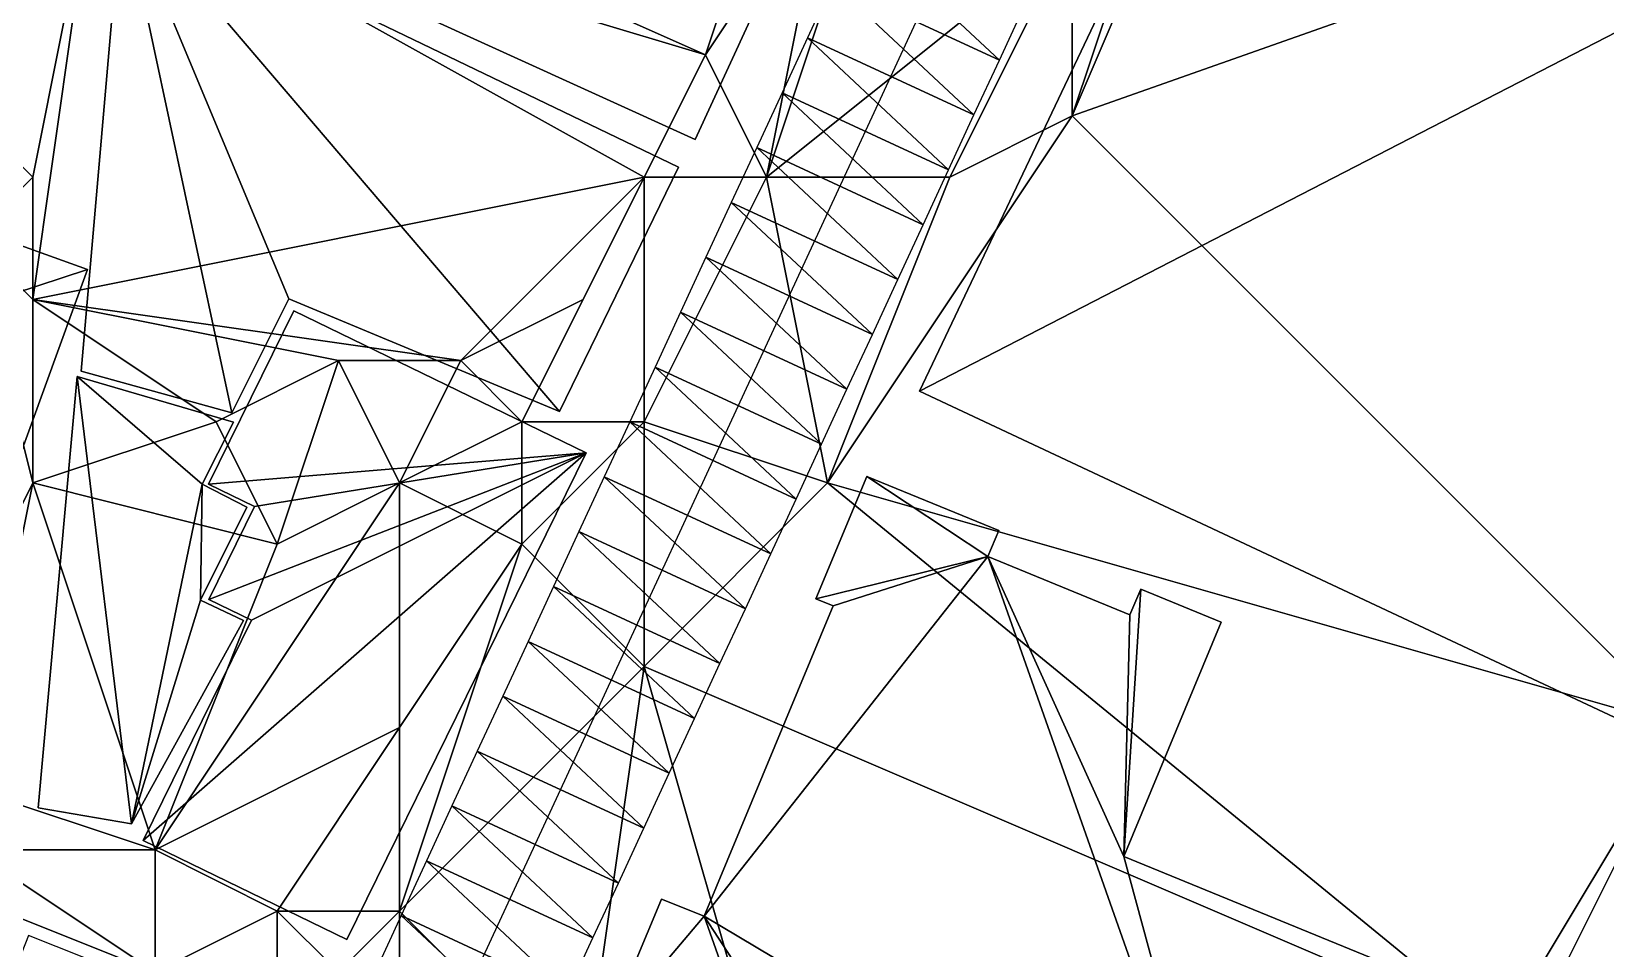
# Model space of a CAD drawing. Header units: metres. Extents: x -1103 to 901, y -902 to 905.
# Drawn here: x -998 to -946.6, y -143.2 to -113.2 of the extents above; entities that cross this region are included whole.
import ezdxf

# ---------------------------------------------------------------- set-up
doc = ezdxf.new("R2010")
doc.units = ezdxf.units.M
for name, color, linetype in [('OSM_BUILDING_FOOTPRINTS', 7, 'CONTINUOUS'), ('OSM_BUILDING_ROOFS', 1, 'CONTINUOUS'), ('OSM_BUILDING_WALLS', 8, 'CONTINUOUS'), ('OSM_ROAD_AXES', 2, 'CONTINUOUS'), ('OSM_ROAD_SURFACE', 9, 'CONTINUOUS'), ('OSM_TERRAIN', 3, 'CONTINUOUS')]:
    doc.layers.add(name, color=color, linetype=linetype)

msp = doc.modelspace()

# ---------------------------------------------------------------- linework, layer by layer
at = {"layer": 'OSM_BUILDING_FOOTPRINTS'}
for points in [[(-986.521, -89.731, 17.586), (-967.796, -98.246, 17.586), (-976.329, -116.77, 17.586), (-995.054, -108.255, 17.586), (-986.521, -89.731, 17.586)], [(-953.57, -92.561, 19.143), (-928.71, -104.239, 19.143), (-944.14, -136.664, 19.143), (-969, -124.998, 19.143), (-953.57, -92.561, 19.143)], [(-995.076, -108.918, 17.927), (-976.881, -117.677, 17.927), (-980.772, -125.672, 17.927), (-989.626, -121.979, 17.927), (-991.483, -125.706, 17.927), (-996.413, -124.346, 17.927), (-995.076, -108.918, 17.927)], [(-1001.763, -136.278, 17.599), (-1021.251, -129.256, 17.599), (-1015.691, -114.017, 17.599), (-996.203, -121.028, 17.599), (-1001.763, -136.278, 17.599)], [(-989.46, -122.377, 18.087), (-979.899, -127.022, 18.087), (-987.725, -142.936, 18.087), (-994.39, -139.695, 18.087), (-990.842, -132.485, 18.087), (-992.235, -131.81, 18.087), (-990.742, -128.769, 18.087), (-992.246, -128.039, 18.087), (-989.46, -122.377, 18.087)], [(-996.546, -124.523, 18.147), (-991.428, -126.015, 18.147), (-992.456, -128.039, 18.147), (-990.997, -128.791, 18.147), (-992.511, -131.832, 18.147), (-991.107, -132.496, 18.147), (-994.766, -139.154, 18.147), (-997.817, -138.623, 18.147), (-996.546, -124.523, 18.147)], [(-953.79, -155.686, 19.398), (-959.471, -153.364, 19.398), (-959.029, -152.302, 19.398), (-973.222, -146.485, 19.398), (-973.918, -148.155, 19.398), (-979.257, -145.977, 19.398), (-977.434, -141.608, 19.398), (-976.041, -142.172, 19.398), (-971.819, -132.02, 19.398), (-972.382, -131.788, 19.398), (-970.713, -127.796, 19.398), (-966.402, -129.554, 19.398), (-966.756, -130.405, 19.398), (-962.113, -132.318, 19.398), (-961.76, -131.478, 19.398), (-959.129, -132.551, 19.398), (-962.312, -140.215, 19.398), (-950.894, -144.892, 19.398), (-953.347, -150.809, 19.398), (-951.999, -151.362, 19.398), (-953.79, -155.686, 19.398)]]:
    msp.add_polyline3d(points, close=True, dxfattribs=at)
at = {"layer": 'OSM_BUILDING_ROOFS'}
for points in [[(-928.71, -104.239, 43.543), (-953.57, -92.561, 43.543), (-969, -124.998, 43.543)], [(-967.796, -98.246, 25.986), (-995.054, -108.255, 25.986), (-976.329, -116.77, 25.986)], [(-928.71, -104.239, 43.543), (-969, -124.998, 43.543), (-944.14, -136.664, 43.543)], [(-995.076, -108.918, 27.927), (-996.413, -124.346, 27.927), (-991.483, -125.706, 27.927)], [(-995.076, -108.918, 27.927), (-991.483, -125.706, 27.927), (-989.626, -121.979, 27.927)], [(-995.076, -108.918, 27.927), (-989.626, -121.979, 27.927), (-980.772, -125.672, 27.927)], [(-995.076, -108.918, 27.927), (-980.772, -125.672, 27.927), (-976.881, -117.677, 27.927)], [(-1021.251, -129.256, 22.799), (-996.203, -121.028, 22.799), (-1015.691, -114.017, 22.799)], [(-1021.251, -129.256, 22.799), (-1001.763, -136.278, 22.799), (-996.203, -121.028, 22.799)], [(-979.899, -127.022, 29.687), (-989.46, -122.377, 29.687), (-992.246, -128.039, 29.687)], [(-996.546, -124.523, 28.147), (-997.817, -138.623, 28.147), (-994.766, -139.154, 28.147)], [(-992.456, -128.039, 28.147), (-991.428, -126.015, 28.147), (-996.546, -124.523, 28.147)], [(-992.456, -128.039, 28.147), (-996.546, -124.523, 28.147), (-994.766, -139.154, 28.147)], [(-979.899, -127.022, 29.687), (-990.842, -132.485, 29.687), (-994.39, -139.695, 29.687)], [(-979.899, -127.022, 29.687), (-994.39, -139.695, 29.687), (-987.725, -142.936, 29.687)], [(-979.899, -127.022, 29.687), (-992.246, -128.039, 29.687), (-990.742, -128.769, 29.687)], [(-979.899, -127.022, 29.687), (-990.742, -128.769, 29.687), (-992.235, -131.81, 29.687)], [(-979.899, -127.022, 29.687), (-992.235, -131.81, 29.687), (-990.842, -132.485, 29.687)], [(-992.456, -128.039, 28.147), (-994.766, -139.154, 28.147), (-992.511, -131.832, 28.147)], [(-992.511, -131.832, 28.147), (-990.997, -128.791, 28.147), (-992.456, -128.039, 28.147)], [(-966.756, -130.405, 30.998), (-970.713, -127.796, 30.998), (-972.382, -131.788, 30.998)], [(-966.756, -130.405, 30.998), (-966.402, -129.554, 30.998), (-970.713, -127.796, 30.998)], [(-966.756, -130.405, 30.998), (-971.819, -132.02, 30.998), (-976.041, -142.172, 30.998)], [(-959.029, -152.302, 30.998), (-966.756, -130.405, 30.998), (-976.041, -142.172, 30.998)], [(-966.756, -130.405, 30.998), (-972.382, -131.788, 30.998), (-971.819, -132.02, 30.998)], [(-962.312, -140.215, 30.998), (-962.113, -132.318, 30.998), (-966.756, -130.405, 30.998)], [(-959.029, -152.302, 30.998), (-962.312, -140.215, 30.998), (-966.756, -130.405, 30.998)], [(-962.312, -140.215, 30.998), (-959.129, -132.551, 30.998), (-961.76, -131.478, 30.998)], [(-962.312, -140.215, 30.998), (-961.76, -131.478, 30.998), (-962.113, -132.318, 30.998)], [(-994.766, -139.154, 28.147), (-991.107, -132.496, 28.147), (-992.511, -131.832, 28.147)], [(-959.029, -152.302, 30.998), (-950.894, -144.892, 30.998), (-962.312, -140.215, 30.998)], [(-976.041, -142.172, 30.998), (-977.434, -141.608, 30.998), (-979.257, -145.977, 30.998)], [(-976.041, -142.172, 30.998), (-979.257, -145.977, 30.998), (-973.918, -148.155, 30.998)], [(-976.041, -142.172, 30.998), (-973.918, -148.155, 30.998), (-973.222, -146.485, 30.998)], [(-976.041, -142.172, 30.998), (-973.222, -146.485, 30.998), (-959.029, -152.302, 30.998)]]:
    msp.add_3dface(points, dxfattribs=at)
at = {"layer": 'OSM_BUILDING_WALLS'}
for points in [[(-953.57, -92.561, 19.143), (-969, -124.998, 19.143), (-969, -124.998, 43.543)], [(-953.57, -92.561, 19.143), (-969, -124.998, 43.543), (-953.57, -92.561, 43.543)], [(-976.329, -116.77, 17.586), (-967.796, -98.246, 17.586), (-967.796, -98.246, 25.986)], [(-976.329, -116.77, 17.586), (-967.796, -98.246, 25.986), (-976.329, -116.77, 25.986)], [(-995.054, -108.255, 17.586), (-976.329, -116.77, 17.586), (-976.329, -116.77, 25.986)], [(-995.054, -108.255, 17.586), (-976.329, -116.77, 25.986), (-995.054, -108.255, 25.986)], [(-995.076, -108.918, 17.927), (-996.413, -124.346, 17.927), (-996.413, -124.346, 27.927)], [(-995.076, -108.918, 17.927), (-996.413, -124.346, 27.927), (-995.076, -108.918, 27.927)], [(-976.881, -117.677, 17.927), (-995.076, -108.918, 17.927), (-995.076, -108.918, 27.927)], [(-976.881, -117.677, 17.927), (-995.076, -108.918, 27.927), (-976.881, -117.677, 27.927)], [(-996.203, -121.028, 17.599), (-1015.691, -114.017, 17.599), (-1015.691, -114.017, 22.799)], [(-996.203, -121.028, 17.599), (-1015.691, -114.017, 22.799), (-996.203, -121.028, 22.799)], [(-980.772, -125.672, 17.927), (-976.881, -117.677, 17.927), (-976.881, -117.677, 27.927)], [(-980.772, -125.672, 17.927), (-976.881, -117.677, 27.927), (-980.772, -125.672, 27.927)], [(-1001.763, -136.278, 17.599), (-996.203, -121.028, 17.599), (-996.203, -121.028, 22.799)], [(-1001.763, -136.278, 17.599), (-996.203, -121.028, 22.799), (-1001.763, -136.278, 22.799)], [(-991.483, -125.706, 17.927), (-989.626, -121.979, 17.927), (-989.626, -121.979, 27.927)], [(-991.483, -125.706, 17.927), (-989.626, -121.979, 27.927), (-991.483, -125.706, 27.927)], [(-989.626, -121.979, 17.927), (-980.772, -125.672, 17.927), (-980.772, -125.672, 27.927)], [(-989.626, -121.979, 17.927), (-980.772, -125.672, 27.927), (-989.626, -121.979, 27.927)], [(-989.46, -122.377, 18.087), (-992.246, -128.039, 18.087), (-992.246, -128.039, 29.687)], [(-989.46, -122.377, 18.087), (-992.246, -128.039, 29.687), (-989.46, -122.377, 29.687)], [(-979.899, -127.022, 18.087), (-989.46, -122.377, 18.087), (-989.46, -122.377, 29.687)], [(-979.899, -127.022, 18.087), (-989.46, -122.377, 29.687), (-979.899, -127.022, 29.687)], [(-996.546, -124.523, 18.147), (-997.817, -138.623, 18.147), (-997.817, -138.623, 28.147)], [(-996.546, -124.523, 18.147), (-997.817, -138.623, 28.147), (-996.546, -124.523, 28.147)], [(-991.428, -126.015, 18.147), (-996.546, -124.523, 18.147), (-996.546, -124.523, 28.147)], [(-991.428, -126.015, 18.147), (-996.546, -124.523, 28.147), (-991.428, -126.015, 28.147)], [(-996.413, -124.346, 17.927), (-991.483, -125.706, 17.927), (-991.483, -125.706, 27.927)], [(-996.413, -124.346, 17.927), (-991.483, -125.706, 27.927), (-996.413, -124.346, 27.927)], [(-969, -124.998, 19.143), (-944.14, -136.664, 19.143), (-944.14, -136.664, 43.543)], [(-969, -124.998, 19.143), (-944.14, -136.664, 43.543), (-969, -124.998, 43.543)], [(-992.456, -128.039, 18.147), (-991.428, -126.015, 18.147), (-991.428, -126.015, 28.147)], [(-992.456, -128.039, 18.147), (-991.428, -126.015, 28.147), (-992.456, -128.039, 28.147)], [(-987.725, -142.936, 18.087), (-979.899, -127.022, 18.087), (-979.899, -127.022, 29.687)], [(-987.725, -142.936, 18.087), (-979.899, -127.022, 29.687), (-987.725, -142.936, 29.687)], [(-990.997, -128.791, 18.147), (-992.456, -128.039, 18.147), (-992.456, -128.039, 28.147)], [(-990.997, -128.791, 18.147), (-992.456, -128.039, 28.147), (-990.997, -128.791, 28.147)], [(-992.246, -128.039, 18.087), (-990.742, -128.769, 18.087), (-990.742, -128.769, 29.687)], [(-992.246, -128.039, 18.087), (-990.742, -128.769, 29.687), (-992.246, -128.039, 29.687)], [(-970.713, -127.796, 19.398), (-972.382, -131.788, 19.398), (-972.382, -131.788, 30.998)], [(-970.713, -127.796, 19.398), (-972.382, -131.788, 30.998), (-970.713, -127.796, 30.998)], [(-966.402, -129.554, 19.398), (-970.713, -127.796, 19.398), (-970.713, -127.796, 30.998)], [(-966.402, -129.554, 19.398), (-970.713, -127.796, 30.998), (-966.402, -129.554, 30.998)], [(-992.511, -131.832, 18.147), (-990.997, -128.791, 18.147), (-990.997, -128.791, 28.147)], [(-992.511, -131.832, 18.147), (-990.997, -128.791, 28.147), (-992.511, -131.832, 28.147)], [(-990.742, -128.769, 18.087), (-992.235, -131.81, 18.087), (-992.235, -131.81, 29.687)], [(-990.742, -128.769, 18.087), (-992.235, -131.81, 29.687), (-990.742, -128.769, 29.687)], [(-966.756, -130.405, 19.398), (-966.402, -129.554, 19.398), (-966.402, -129.554, 30.998)], [(-966.756, -130.405, 19.398), (-966.402, -129.554, 30.998), (-966.756, -130.405, 30.998)], [(-962.113, -132.318, 19.398), (-966.756, -130.405, 19.398), (-966.756, -130.405, 30.998)], [(-962.113, -132.318, 19.398), (-966.756, -130.405, 30.998), (-962.113, -132.318, 30.998)], [(-972.382, -131.788, 19.398), (-971.819, -132.02, 19.398), (-971.819, -132.02, 30.998)], [(-972.382, -131.788, 19.398), (-971.819, -132.02, 30.998), (-972.382, -131.788, 30.998)], [(-961.76, -131.478, 19.398), (-962.113, -132.318, 19.398), (-962.113, -132.318, 30.998)], [(-961.76, -131.478, 19.398), (-962.113, -132.318, 30.998), (-961.76, -131.478, 30.998)], [(-959.129, -132.551, 19.398), (-961.76, -131.478, 19.398), (-961.76, -131.478, 30.998)], [(-959.129, -132.551, 19.398), (-961.76, -131.478, 30.998), (-959.129, -132.551, 30.998)], [(-991.107, -132.496, 18.147), (-992.511, -131.832, 18.147), (-992.511, -131.832, 28.147)], [(-991.107, -132.496, 18.147), (-992.511, -131.832, 28.147), (-991.107, -132.496, 28.147)], [(-992.235, -131.81, 18.087), (-990.842, -132.485, 18.087), (-990.842, -132.485, 29.687)], [(-992.235, -131.81, 18.087), (-990.842, -132.485, 29.687), (-992.235, -131.81, 29.687)], [(-971.819, -132.02, 19.398), (-976.041, -142.172, 19.398), (-976.041, -142.172, 30.998)], [(-971.819, -132.02, 19.398), (-976.041, -142.172, 30.998), (-971.819, -132.02, 30.998)], [(-994.766, -139.154, 18.147), (-991.107, -132.496, 18.147), (-991.107, -132.496, 28.147)], [(-994.766, -139.154, 18.147), (-991.107, -132.496, 28.147), (-994.766, -139.154, 28.147)], [(-990.842, -132.485, 18.087), (-994.39, -139.695, 18.087), (-994.39, -139.695, 29.687)], [(-990.842, -132.485, 18.087), (-994.39, -139.695, 29.687), (-990.842, -132.485, 29.687)], [(-962.312, -140.215, 19.398), (-959.129, -132.551, 19.398), (-959.129, -132.551, 30.998)], [(-962.312, -140.215, 19.398), (-959.129, -132.551, 30.998), (-962.312, -140.215, 30.998)], [(-997.817, -138.623, 18.147), (-994.766, -139.154, 18.147), (-994.766, -139.154, 28.147)], [(-997.817, -138.623, 18.147), (-994.766, -139.154, 28.147), (-997.817, -138.623, 28.147)], [(-994.39, -139.695, 18.087), (-987.725, -142.936, 18.087), (-987.725, -142.936, 29.687)], [(-994.39, -139.695, 18.087), (-987.725, -142.936, 29.687), (-994.39, -139.695, 29.687)], [(-950.894, -144.892, 19.398), (-962.312, -140.215, 19.398), (-962.312, -140.215, 30.998)], [(-950.894, -144.892, 19.398), (-962.312, -140.215, 30.998), (-950.894, -144.892, 30.998)], [(-977.434, -141.608, 19.398), (-979.257, -145.977, 19.398), (-979.257, -145.977, 30.998)], [(-977.434, -141.608, 19.398), (-979.257, -145.977, 30.998), (-977.434, -141.608, 30.998)], [(-976.041, -142.172, 19.398), (-977.434, -141.608, 19.398), (-977.434, -141.608, 30.998)], [(-976.041, -142.172, 19.398), (-977.434, -141.608, 30.998), (-976.041, -142.172, 30.998)]]:
    msp.add_3dface(points, dxfattribs=at)
at = {"layer": 'OSM_ROAD_AXES'}
msp.add_polyline3d([(-986.553, -150.588, 22.518), (-942.517, -55.513, 22.659)], dxfattribs=at)
at = {"layer": 'OSM_ROAD_SURFACE'}
for points in [[(-966.382, -114.178, 20.687), (-970.996, -109.862, 20.519), (-971.827, -111.656, 20.594)], [(-966.382, -114.178, 20.687), (-965.551, -112.384, 20.654), (-970.996, -109.862, 20.519)], [(-967.213, -115.972, 20.72), (-971.827, -111.656, 20.594), (-972.657, -113.45, 20.629)], [(-967.213, -115.972, 20.72), (-966.382, -114.178, 20.687), (-971.827, -111.656, 20.594)], [(-968.044, -117.766, 20.754), (-972.657, -113.45, 20.629), (-973.488, -115.244, 20.65)], [(-968.044, -117.766, 20.754), (-967.213, -115.972, 20.72), (-972.657, -113.45, 20.629)], [(-968.875, -119.56, 20.846), (-973.488, -115.244, 20.65), (-974.319, -117.038, 20.663)], [(-968.875, -119.56, 20.846), (-968.044, -117.766, 20.754), (-973.488, -115.244, 20.65)], [(-969.706, -121.353, 20.947), (-974.319, -117.038, 20.663), (-975.15, -118.832, 20.773)], [(-969.706, -121.353, 20.947), (-968.875, -119.56, 20.846), (-974.319, -117.038, 20.663)], [(-970.537, -123.147, 21.048), (-975.15, -118.832, 20.773), (-975.981, -120.626, 20.875)], [(-970.537, -123.147, 21.048), (-969.706, -121.353, 20.947), (-975.15, -118.832, 20.773)], [(-971.367, -124.941, 21.149), (-975.981, -120.626, 20.875), (-976.812, -122.42, 20.976)], [(-971.367, -124.941, 21.149), (-970.537, -123.147, 21.048), (-975.981, -120.626, 20.875)], [(-972.198, -126.735, 21.25), (-976.812, -122.42, 20.976), (-977.643, -124.213, 21.077)], [(-972.198, -126.735, 21.25), (-971.367, -124.941, 21.149), (-976.812, -122.42, 20.976)], [(-973.029, -128.529, 21.364), (-977.643, -124.213, 21.077), (-978.474, -126.007, 21.157)], [(-973.029, -128.529, 21.364), (-972.198, -126.735, 21.25), (-977.643, -124.213, 21.077)], [(-973.86, -130.323, 21.504), (-978.474, -126.007, 21.157), (-979.304, -127.801, 21.353)], [(-973.86, -130.323, 21.504), (-973.029, -128.529, 21.364), (-978.474, -126.007, 21.157)], [(-974.691, -132.117, 21.636), (-979.304, -127.801, 21.353), (-980.135, -129.595, 21.456)], [(-974.691, -132.117, 21.636), (-973.86, -130.323, 21.504), (-979.304, -127.801, 21.353)], [(-975.522, -133.911, 21.767), (-980.135, -129.595, 21.456), (-980.966, -131.389, 21.561)], [(-975.522, -133.911, 21.767), (-974.691, -132.117, 21.636), (-980.135, -129.595, 21.456)], [(-976.353, -135.704, 21.83), (-980.966, -131.389, 21.561), (-981.797, -133.183, 21.677)], [(-976.353, -135.704, 21.83), (-975.522, -133.911, 21.767), (-980.966, -131.389, 21.561)], [(-977.184, -137.498, 21.835), (-981.797, -133.183, 21.677), (-982.628, -134.977, 21.793)], [(-977.184, -137.498, 21.835), (-976.353, -135.704, 21.83), (-981.797, -133.183, 21.677)], [(-978.014, -139.292, 21.959), (-982.628, -134.977, 21.793), (-983.459, -136.77, 21.91)], [(-978.014, -139.292, 21.959), (-977.184, -137.498, 21.835), (-982.628, -134.977, 21.793)], [(-978.845, -141.086, 22.084), (-983.459, -136.77, 21.91), (-984.29, -138.564, 22.026)], [(-978.845, -141.086, 22.084), (-978.014, -139.292, 21.959), (-983.459, -136.77, 21.91)], [(-979.676, -142.88, 22.17), (-984.29, -138.564, 22.026), (-985.121, -140.358, 22.142)], [(-979.676, -142.88, 22.17), (-978.845, -141.086, 22.084), (-984.29, -138.564, 22.026)], [(-980.507, -144.674, 22.24), (-985.121, -140.358, 22.142), (-985.951, -142.152, 22.252)], [(-980.507, -144.674, 22.24), (-979.676, -142.88, 22.17), (-985.121, -140.358, 22.142)], [(-981.338, -146.468, 22.31), (-985.951, -142.152, 22.252), (-986.782, -143.946, 22.254)], [(-981.338, -146.468, 22.31), (-980.507, -144.674, 22.24), (-985.951, -142.152, 22.252)], [(-996.327, -143.516, 22.133), (-998.14, -142.802, 22.004), (-1000.338, -148.385, 22.116)]]:
    msp.add_3dface(points, dxfattribs=at)
at = {"layer": 'OSM_TERRAIN'}
for points in [[(-976, -114, 19.779), (-970, -96, 19.771), (-994, -106, 19.768)], [(-976, -114, 19.779), (-972, -108, 20.056), (-970, -96, 19.771)], [(-962, -110, 21.184), (-964, -116, 21.439), (-958, -102, 21.312)], [(-964, -116, 21.439), (-930, -104, 21.46), (-958, -102, 21.312)], [(-944, -136, 21.46), (-930, -104, 21.46), (-964, -116, 21.439)], [(-996, -108, 19.868), (-976, -114, 19.779), (-994, -106, 19.768)], [(-974, -118, 20.821), (-964, -110, 20.551), (-970, -106, 20.297)], [(-974, -118, 20.821), (-970, -106, 20.297), (-972, -108, 20.056)], [(-998, -118, 19.682), (-996, -108, 19.868), (-1000, -116, 18.9)], [(-1000, -116, 18.9), (-996, -108, 19.868), (-1000, -108, 18.577)], [(-998, -122, 20.038), (-996, -108, 19.868), (-998, -118, 19.682)], [(-998, -122, 20.038), (-978, -118, 20.066), (-996, -108, 19.868)], [(-996, -108, 19.868), (-978, -118, 20.066), (-976, -114, 19.779)], [(-976, -114, 19.779), (-974, -118, 20.821), (-972, -108, 20.056)], [(-974, -118, 20.821), (-968, -118, 20.705), (-964, -110, 20.551)], [(-968, -118, 20.705), (-964, -116, 21.439), (-964, -110, 20.551)], [(-964, -110, 20.551), (-964, -116, 21.439), (-962, -110, 21.184)], [(-978, -118, 20.066), (-974, -118, 20.821), (-976, -114, 19.779)], [(-1000, -120, 19.737), (-998, -118, 19.682), (-1000, -116, 18.9)], [(-972, -128, 21.256), (-944, -136, 21.46), (-964, -116, 21.439)], [(-972, -128, 21.256), (-964, -116, 21.439), (-968, -118, 20.705)], [(-1000, -120, 19.737), (-998, -122, 20.038), (-998, -118, 19.682)], [(-984, -124, 20.049), (-978, -118, 20.066), (-998, -122, 20.038)], [(-984, -124, 20.049), (-980, -122, 20.049), (-978, -118, 20.066)], [(-982, -126, 20.274), (-978, -126, 21.217), (-978, -118, 20.066)], [(-982, -126, 20.274), (-978, -118, 20.066), (-980, -122, 20.049)], [(-978, -126, 21.217), (-974, -118, 20.821), (-978, -118, 20.066)], [(-978, -126, 21.217), (-972, -128, 21.256), (-974, -118, 20.821)], [(-972, -128, 21.256), (-968, -118, 20.705), (-974, -118, 20.821)], [(-1002, -136, 19.733), (-998, -128, 20.529), (-1000, -120, 19.737)], [(-1000, -120, 19.737), (-998, -128, 20.529), (-998, -122, 20.038)], [(-998, -128, 20.529), (-992, -126, 20.129), (-998, -122, 20.038)], [(-992, -126, 20.129), (-988, -124, 20.409), (-998, -122, 20.038)], [(-988, -124, 20.409), (-984, -124, 20.049), (-998, -122, 20.038)], [(-982, -126, 20.274), (-980, -122, 20.049), (-984, -124, 20.049)], [(-990, -130, 20.95), (-988, -124, 20.409), (-992, -126, 20.129)], [(-990, -130, 20.95), (-986, -128, 21.212), (-988, -124, 20.409)], [(-988, -124, 20.409), (-986, -128, 21.212), (-984, -124, 20.049)], [(-986, -128, 21.212), (-982, -126, 20.274), (-984, -124, 20.049)], [(-998, -128, 20.529), (-990, -130, 20.95), (-992, -126, 20.129)], [(-986, -128, 21.212), (-982, -130, 21.368), (-982, -126, 20.274)], [(-982, -130, 21.368), (-978, -134, 21.811), (-978, -126, 21.217)], [(-982, -130, 21.368), (-978, -126, 21.217), (-982, -126, 20.274)], [(-978, -134, 21.811), (-972, -128, 21.256), (-978, -126, 21.217)], [(-1002, -136, 19.733), (-1000, -138, 20.74), (-998, -128, 20.529)], [(-1000, -138, 20.74), (-994, -140, 20.924), (-998, -128, 20.529)], [(-994, -140, 20.924), (-990, -130, 20.95), (-998, -128, 20.529)], [(-994, -140, 20.924), (-986, -136, 21.301), (-986, -128, 21.212)], [(-994, -140, 20.924), (-986, -128, 21.212), (-990, -130, 20.95)], [(-986, -136, 21.301), (-982, -130, 21.368), (-986, -128, 21.212)], [(-978, -134, 21.811), (-950, -146, 21.476), (-972, -128, 21.256)], [(-950, -146, 21.476), (-944, -136, 21.46), (-972, -128, 21.256)], [(-986, -136, 21.301), (-986, -142, 22.195), (-982, -130, 21.368)], [(-986, -142, 22.195), (-978, -134, 21.811), (-982, -130, 21.368)], [(-986, -142, 22.195), (-980, -148, 22.287), (-978, -134, 21.811)], [(-980, -148, 22.287), (-974, -148, 21.623), (-978, -134, 21.811)], [(-974, -148, 21.623), (-950, -146, 21.476), (-978, -134, 21.811)], [(-994, -140, 20.924), (-990, -142, 21.245), (-986, -136, 21.301)], [(-986, -142, 22.195), (-986, -136, 21.301), (-990, -142, 21.245)], [(-950, -146, 21.476), (-948, -144, 21.059), (-944, -136, 21.46)], [(-938, -148, 20.879), (-944, -136, 21.46), (-948, -144, 21.059)], [(-1000, -140, 21.453), (-994, -140, 20.924), (-1000, -138, 20.74)], [(-1004, -148, 21.902), (-994, -144, 22.227), (-1004, -140, 21.513)], [(-994, -144, 22.227), (-1000, -140, 21.453), (-1004, -140, 21.513)], [(-994, -144, 22.227), (-994, -140, 20.924), (-1000, -140, 21.453)], [(-994, -144, 22.227), (-990, -142, 21.245), (-994, -140, 20.924)], [(-990, -146, 22.468), (-990, -142, 21.245), (-994, -144, 22.227)], [(-990, -146, 22.468), (-988, -144, 22.041), (-990, -142, 21.245)], [(-988, -144, 22.041), (-986, -142, 22.195), (-990, -142, 21.245)], [(-988, -144, 22.041), (-986, -146, 22.432), (-986, -142, 22.195)], [(-986, -146, 22.432), (-980, -148, 22.287), (-986, -142, 22.195)]]:
    msp.add_3dface(points, dxfattribs=at)

doc.saveas('drawing.dxf')
